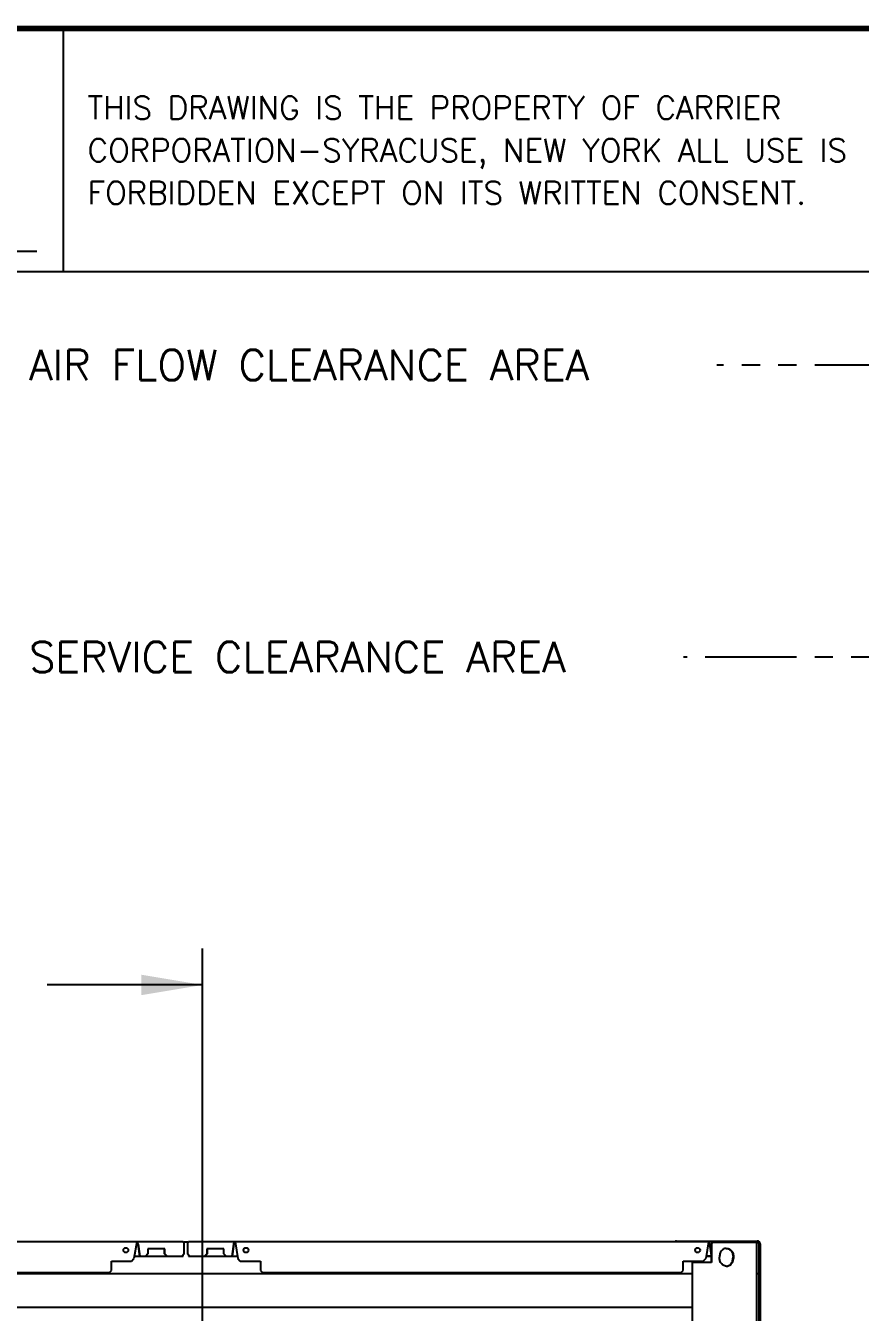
# Model space of a CAD drawing. Extents: x 0 to 406, y 0 to 300.
# Drawn here: x 247.8 to 316.4, y 194.5 to 300.2 of the extents above; entities that cross this region are included whole.
import ezdxf
from ezdxf.enums import TextEntityAlignment as Align

# ---------------------------------------------------------------- set-up
doc = ezdxf.new("R2010")
doc.units = 0
doc.header["$LTSCALE"] = 12
doc.linetypes.add('0', pattern=[0])
doc.linetypes.add('PHANTOM2', pattern=[1.25, 0.625, -0.125, 0.125, -0.125, 0.125, -0.125])
for name, color, linetype in [('DIM-CG', 31, 'CONTINUOUS'), ('SERV-CLEAR', 220, 'CONTINUOUS'), ('TITLEBLK', 7, 'CONTINUOUS'), ('UNIT', 2, 'CONTINUOUS')]:
    doc.layers.add(name, color=color, linetype=linetype)
doc.styles.add('ROMANS', font='romans', dxfattribs={"height": 0.096})
doc.styles.get("Standard").update_dxf_attribs({"font": 'SIMPLEX.SHX'})

msp = doc.modelspace()

# ---------------------------------------------------------------- linework, layer by layer
at = {"layer": 'DIM-CG', "linetype": '0'}
for p, q in [((262.34, 162.74), (262.34, 224.4)), ((262.34, 221.4), (249.57, 221.4))]:
    msp.add_line(p, q, dxfattribs=at)
msp.add_solid([(257.3, 222.24), (257.3, 220.56), (262.34, 221.4)], dxfattribs=at)
at = {"layer": 'SERV-CLEAR', "linetype": 'PHANTOM2'}
for p, q in [((380.16, 272.35), (304.61, 272.35)), ((356.16, 248.35), (301.86, 248.35))]:
    msp.add_line(p, q, dxfattribs=at)
at = {"layer": 'TITLEBLK', "linetype": '0'}
for p, q in [((250.88, 300), (250.88, 280)), ((185.5, 281.71), (248.72, 281.71)), ((405.88, 280), (181.88, 280))]:
    msp.add_line(p, q, dxfattribs=at)
at = {"layer": 'TITLEBLK', "color": 7, "linetype": 'CONTINUOUS', "const_width": 0.474}
msp.add_lwpolyline([(405.88, 300), (0, 300), (0, 0), (405.88, 0)], close=True, dxfattribs=at)
at = {"layer": 'UNIT', "linetype": '0'}
for p, q in [((260.74, 200.29), (214.17, 200.29)), ((256.92, 200.29), (256.69, 198.91)), ((256.93, 200.28), (256.92, 200.29)), ((256.92, 200.29), (256.92, 200.23)), ((256.96, 200.19), (256.92, 200.23)), ((256.95, 200.28), (256.93, 200.28)), ((256.97, 200.26), (256.95, 200.28)), ((256.97, 200.18), (256.96, 200.19)), ((256.98, 200.25), (256.97, 200.26)), ((256.98, 200.17), (256.97, 200.18)), ((256.99, 200.23), (256.98, 200.25)), ((256.99, 200.15), (256.98, 200.17)), ((257.01, 200.21), (256.99, 200.23)), ((257, 200.13), (256.99, 200.15)), ((257.01, 200.09), (257, 200.13)), ((257.02, 200.18), (257.01, 200.21)), ((257.04, 200.09), (257.01, 200.09)), ((257.01, 200.09), (257.15, 199.11)), ((257.03, 200.15), (257.02, 200.18)), ((257.03, 200.12), (257.03, 200.15)), ((257.04, 200.09), (257.03, 200.12)), ((257.04, 200.09), (257.18, 199.11)), ((261.13, 200.25), (260.79, 200.25)), ((260.83, 199.3), (260.83, 200.1)), ((261.09, 200.1), (261.09, 199.3)), ((307.94, 200.29), (261.18, 200.29)), ((264.88, 200.09), (264.74, 199.11)), ((264.91, 200.09), (264.77, 199.11)), ((264.88, 200.09), (264.89, 200.12)), ((264.88, 200.09), (264.91, 200.09)), ((264.89, 200.15), (264.9, 200.18)), ((264.89, 200.12), (264.89, 200.15)), ((264.9, 200.18), (264.92, 200.21)), ((264.91, 200.09), (264.92, 200.13)), ((264.92, 200.21), (264.93, 200.23)), ((264.92, 200.13), (264.93, 200.15)), ((264.93, 200.23), (264.94, 200.25)), ((264.93, 200.15), (264.94, 200.17)), ((264.94, 200.25), (264.95, 200.26)), ((264.94, 200.17), (264.95, 200.18)), ((264.95, 200.26), (264.97, 200.28)), ((264.95, 200.18), (264.96, 200.19)), ((264.96, 200.19), (265, 200.23)), ((264.97, 200.28), (264.99, 200.28)), ((264.99, 200.28), (265, 200.29)), ((265, 200.29), (265.23, 198.91)), ((265, 200.29), (265, 200.23)), ((301.3, 200.35), (307.94, 200.35)), ((301.3, 200.35), (301.3, 200.29)), ((301.89, 200.35), (301.89, 200.29)), ((303.93, 200.29), (303.7, 198.91)), ((303.94, 200.28), (303.92, 200.29)), ((303.92, 200.29), (303.92, 200.23)), ((303.97, 200.19), (303.92, 200.23)), ((303.96, 200.28), (303.94, 200.28)), ((303.97, 200.26), (303.96, 200.28)), ((303.99, 200.25), (303.97, 200.26)), ((303.98, 200.18), (303.97, 200.19)), ((303.98, 200.17), (303.98, 200.18)), ((303.99, 200.15), (303.98, 200.17)), ((304, 200.23), (303.99, 200.25)), ((304, 200.13), (303.99, 200.15)), ((304.01, 200.21), (304, 200.23)), ((304.01, 200.09), (304, 200.13)), ((304.02, 200.18), (304.01, 200.21)), ((304.04, 200.09), (304.01, 200.09)), ((304.01, 200.09), (304.15, 199.15)), ((304.03, 200.15), (304.02, 200.18)), ((304.04, 200.12), (304.03, 200.15)), ((304.04, 200.09), (304.04, 200.12)), ((304.04, 200.09), (304.15, 199.38)), ((304.15, 200.11), (304.25, 200.23)), ((304.15, 200.11), (304.18, 200.11)), ((304.15, 200.11), (304.15, 198.59)), ((304.15, 200.11), (304.18, 200.11)), ((304.18, 200.11), (304.29, 200.23)), ((304.18, 200.11), (304.18, 198.59)), ((304.25, 200.23), (304.29, 200.23)), ((307.91, 200.23), (304.29, 200.23)), ((307.91, 112.51), (307.91, 200.23)), ((308.06, 200.16), (308.06, 193.49)), ((308.16, 200.13), (308.16, 193.49)), ((256.49, 198.71), (256.69, 198.91)), ((256.72, 199.11), (257.18, 199.11)), ((257.18, 199.11), (257.66, 199.11)), ((257.83, 199.3), (257.66, 199.11)), ((257.66, 199.11), (259.42, 199.11)), ((259.24, 199.7), (257.83, 199.7)), ((257.83, 199.7), (257.83, 199.3)), ((259.21, 199.3), (259.21, 199.7)), ((259.39, 199.11), (259.21, 199.3)), ((259.24, 199.3), (259.21, 199.3)), ((259.24, 199.3), (259.24, 199.7)), ((259.42, 199.11), (259.24, 199.3)), ((259.42, 199.11), (260.65, 199.11)), ((260.83, 199.3), (260.65, 199.11)), ((260.65, 199.11), (260.74, 199.11)), ((260.74, 199.11), (260.74, 199.2)), ((261.27, 199.11), (261.09, 199.3)), ((261.18, 199.2), (261.18, 199.11)), ((261.18, 199.11), (261.27, 199.11)), ((261.27, 199.11), (262.5, 199.11)), ((262.68, 199.3), (262.5, 199.11)), ((262.5, 199.11), (264.26, 199.11)), ((262.71, 199.3), (262.53, 199.11)), ((264.09, 199.7), (262.68, 199.7)), ((262.68, 199.7), (262.68, 199.3)), ((262.68, 199.3), (262.71, 199.3)), ((262.71, 199.7), (262.71, 199.3)), ((264.09, 199.3), (264.09, 199.7)), ((264.26, 199.11), (264.09, 199.3)), ((264.26, 199.11), (264.74, 199.11)), ((264.74, 199.11), (265.2, 199.11)), ((265.23, 198.91), (265.43, 198.71)), ((303.5, 198.71), (303.7, 198.91)), ((303.72, 199.11), (304.15, 199.11)), ((304.15, 199.11), (303.73, 199.11)), ((304.85, 199.21), (304.84, 199.14)), ((304.84, 199.14), (304.84, 199.08)), ((304.84, 199.08), (304.84, 199.02)), ((304.84, 198.96), (304.84, 199.02)), ((304.84, 198.9), (304.84, 198.96)), ((304.85, 198.82), (304.84, 198.9)), ((304.86, 199.3), (304.85, 199.21)), ((304.86, 198.74), (304.85, 198.82)), ((304.89, 199.37), (304.86, 199.3)), ((304.92, 199.44), (304.89, 199.37)), ((304.97, 199.51), (304.92, 199.44)), ((305.01, 199.57), (304.97, 199.51)), ((305.08, 199.63), (305.01, 199.57)), ((305.13, 199.67), (305.08, 199.63)), ((305.19, 199.7), (305.13, 199.67)), ((305.27, 199.73), (305.19, 199.7)), ((305.31, 199.74), (305.27, 199.73)), ((305.39, 199.75), (305.31, 199.74)), ((305.39, 199.75), (305.47, 199.74)), ((305.42, 199.75), (305.5, 199.74)), ((305.47, 199.74), (305.51, 199.73)), ((305.5, 199.74), (305.54, 199.73)), ((305.51, 199.73), (305.58, 199.7)), ((305.54, 199.73), (305.61, 199.7)), ((305.58, 199.7), (305.64, 199.67)), ((305.61, 199.7), (305.67, 199.67)), ((305.64, 199.67), (305.7, 199.63)), ((305.67, 199.67), (305.73, 199.63)), ((305.7, 199.63), (305.76, 199.57)), ((305.73, 199.63), (305.79, 199.57)), ((305.76, 199.57), (305.81, 199.51)), ((305.79, 199.57), (305.84, 199.51)), ((305.81, 199.51), (305.85, 199.44)), ((305.84, 199.51), (305.89, 199.44)), ((305.85, 199.44), (305.89, 199.37)), ((305.89, 199.44), (305.92, 199.37)), ((305.89, 199.37), (305.91, 199.3)), ((305.91, 199.3), (305.93, 199.21)), ((305.91, 198.74), (305.93, 198.82)), ((305.92, 199.37), (305.94, 199.3)), ((305.93, 199.21), (305.93, 199.14)), ((305.93, 199.14), (305.94, 199.08)), ((305.93, 198.9), (305.94, 198.96)), ((305.93, 198.82), (305.93, 198.9)), ((305.94, 199.3), (305.96, 199.21)), ((305.94, 199.12), (305.94, 198.92)), ((305.94, 199.08), (305.94, 199.02)), ((305.94, 198.96), (305.94, 199.02)), ((305.94, 198.74), (305.96, 198.82)), ((305.96, 199.21), (305.97, 199.14)), ((305.96, 198.82), (305.97, 198.9)), ((305.97, 199.14), (305.97, 199.08)), ((305.97, 199.12), (305.97, 198.92)), ((305.97, 199.08), (305.97, 199.02)), ((305.97, 198.96), (305.97, 199.02)), ((305.97, 198.9), (305.97, 198.96)), ((254.64, 197.73), (254.84, 197.92)), ((254.84, 197.92), (254.84, 198.71)), ((254.84, 198.71), (256.49, 198.71)), ((265.43, 198.71), (267.09, 198.71)), ((267.09, 198.71), (267.09, 197.92)), ((267.09, 197.92), (267.28, 197.73)), ((301.65, 197.73), (301.84, 197.92)), ((301.84, 198.71), (303.5, 198.71)), ((301.84, 197.92), (301.84, 198.71)), ((302.57, 198.59), (302.57, 181.48)), ((304.18, 198.59), (302.57, 198.59)), ((304.89, 198.67), (304.86, 198.74)), ((304.92, 198.6), (304.89, 198.67)), ((304.97, 198.52), (304.92, 198.6)), ((305.01, 198.47), (304.97, 198.52)), ((305.08, 198.41), (305.01, 198.47)), ((305.13, 198.37), (305.08, 198.41)), ((305.19, 198.33), (305.13, 198.37)), ((305.27, 198.31), (305.19, 198.33)), ((305.31, 198.3), (305.27, 198.31)), ((305.39, 198.29), (305.31, 198.3)), ((305.39, 198.29), (305.47, 198.3)), ((305.42, 198.29), (305.5, 198.3)), ((305.47, 198.3), (305.51, 198.31)), ((305.5, 198.3), (305.54, 198.31)), ((305.51, 198.31), (305.58, 198.33)), ((305.54, 198.31), (305.61, 198.33)), ((305.58, 198.33), (305.64, 198.37)), ((305.61, 198.33), (305.67, 198.37)), ((305.64, 198.37), (305.7, 198.41)), ((305.67, 198.37), (305.73, 198.41)), ((305.7, 198.41), (305.76, 198.47)), ((305.73, 198.41), (305.79, 198.47)), ((305.76, 198.47), (305.81, 198.52)), ((305.79, 198.47), (305.84, 198.52)), ((305.81, 198.52), (305.85, 198.6)), ((305.84, 198.52), (305.89, 198.6)), ((305.85, 198.6), (305.89, 198.67)), ((305.89, 198.67), (305.91, 198.74)), ((305.89, 198.6), (305.92, 198.67)), ((305.92, 198.67), (305.94, 198.74)), ((219.35, 197.69), (302.57, 197.69)), ((254.64, 197.73), (220.27, 197.73)), ((301.65, 197.73), (267.28, 197.73)), ((307.91, 197.69), (308.06, 197.69)), ((302.57, 194.9), (219.35, 194.9))]:
    msp.add_line(p, q, dxfattribs=at)
for centre in [(256.02, 199.6), (265.9, 199.6), (303.03, 199.6)]:
    msp.add_circle(centre, 0.199, dxfattribs=at)
for centre, radius, start, end in [((260.64, 200.1), 0.188, 0, 90), ((261.28, 200.1), 0.188, 90, 180), ((301.3, 200.13), 0.225, 90, 133.6417), ((307.94, 200.13), 0.225, 0, 90), ((307.94, 200.16), 0.125, 0, 90)]:
    msp.add_arc(centre, radius, start, end, dxfattribs=at)

# ---------------------------------------------------------------- texts
at = {"layer": 'SERV-CLEAR', "linetype": '0'}
for s, p in [('AIR FLOW CLEARANCE AREA', (248.08, 272.35)), ('SERVICE CLEARANCE AREA', (248.08, 248.35))]:
    msp.add_text(s, height=2.51, dxfattribs=at).set_placement(p, align=Align.MIDDLE_LEFT)
at = {"layer": 'TITLEBLK', "linetype": '0', "style": 'ROMANS'}
for s, p in [('THIS DRAWING IS THE PROPERTY OF CARRIER', (252.88, 293.5)), ('CORPORATION-SYRACUSE, NEW YORK ALL USE IS', (252.88, 290)), ('FORBIDDEN EXCEPT ON ITS WRITTEN CONSENT.', (252.88, 286.5))]:
    msp.add_text(s, height=1.875, dxfattribs=at).set_placement(p, align=Align.MIDDLE_LEFT)

doc.saveas('drawing.dxf')
